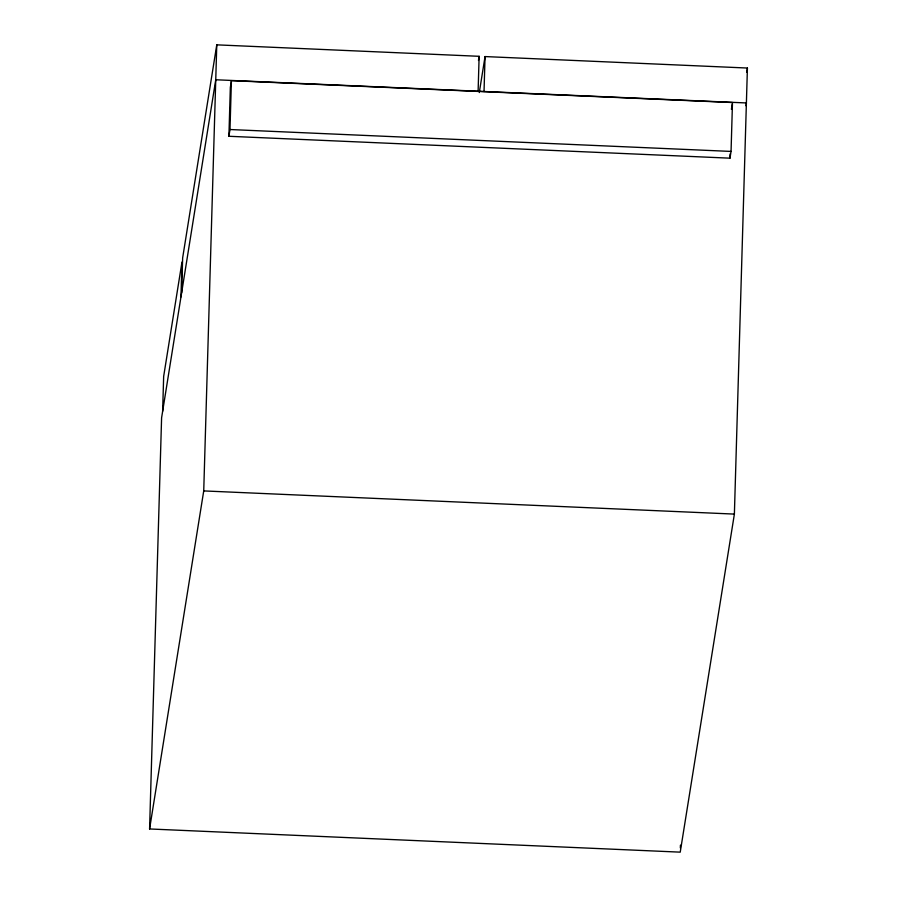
<?xml version="1.0" encoding="UTF-8"?>
<svg xmlns="http://www.w3.org/2000/svg" width="897" height="897" viewBox="0 0 897 897"><rect width="100%" height="100%" fill="white"/><g stroke="black" fill="none" stroke-linecap="round" stroke-linejoin="round"><path stroke-width="1.35" d="M479.29 92.537L485.053 56.567L747.414 68.037L734.385 514.093L680.229 852.15L149.586 828.963L161.595 417.823L215.751 79.766L746.394 102.953L745.956 105.723M162.637 411.319L163.658 376.404L181.979 262.036L180.959 296.952M181.631 292.781L182.652 257.865L216.771 44.85L479.133 56.309L478.112 91.236M149.586 828.963L203.731 490.917L216.771 44.85M228.903 136.277L230.338 87.401L231.415 80.652L732.479 102.538L731.055 151.425L729.967 158.175L228.903 136.277L229.991 129.527L231.415 80.652M484.032 91.494L485.053 56.567M680.352 847.957L680.442 845.153M729.967 158.175L730.091 153.981M478.471 60.469L479.133 56.309M731.403 109.288L732.266 103.895M746.753 72.186L747.414 68.037M229.991 129.527L731.055 151.425M203.731 490.917L734.385 514.093"/></g></svg>
